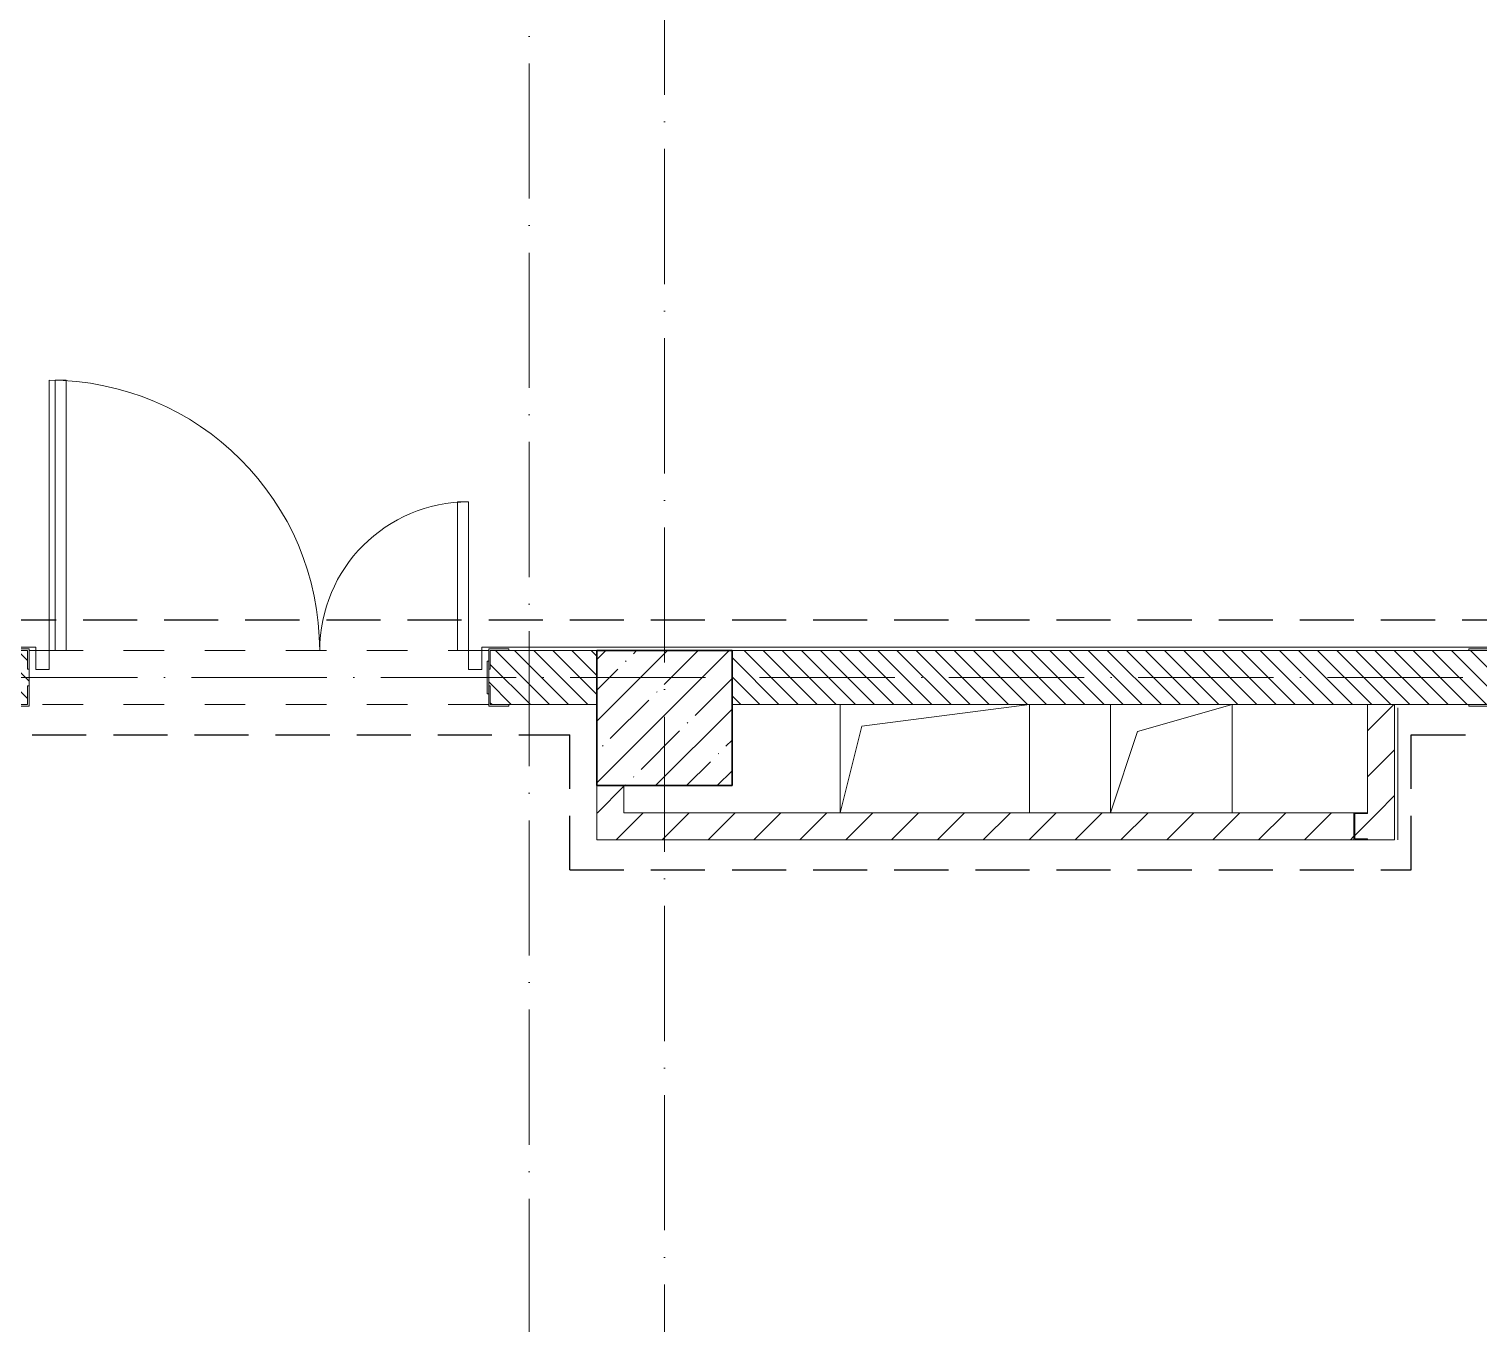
# Model space of a CAD drawing. Header units: millimetres. Extents: x -213536 to 1564669, y -45299 to 942238.
# Drawn here: x 486666 to 492028, y 507414 to 512202 of the extents above; entities that cross this region are included whole.
import ezdxf

# ---------------------------------------------------------------- set-up
doc = ezdxf.new("R2010")
doc.units = ezdxf.units.MM
for name, pattern in [('50_200_ШТРИХ_1Т_ш5_п1_п1_', [700, 500, -100, 0, -100]), ('Штрих короткий', [300, 150, -150]), ('Штриховая _2 мм - 1 мм_', [300, 200, -100])]:
    doc.linetypes.add(name, pattern=pattern)
for name, color, linetype, lineweight in [('0-1', 7, 'Continuous', 5), ('0-2', 7, 'Continuous', 9), ('3) ЖБ 4м', 3, 'Continuous', 30), ('Двери', 7, 'Continuous', 9), ('Несущие колонны', 7, 'Continuous', 9), ('Несущие колонны-1', 7, 'Continuous', 35), ('Обобщенные модели', 7, 'Continuous', 9), ('Оси-2', 7, '50_200_ШТРИХ_1Т_ш5_п1_п1_', 9), ('Перемычка-1', 7, 'Штрих короткий', 9), ('Стены-1', 7, 'Continuous', 13), ('Штриховка разреза-1', 7, 'Continuous', 9), ('Элементы узлов-2', 7, 'Continuous', 9)]:
    doc.layers.add(name, color=color, linetype=linetype, lineweight=lineweight)
doc.layers.add('СТ-1_1', color=7, linetype='Штриховая _2 мм - 1 мм_', lineweight=90, true_color=0x888888)
doc.layers.get('0-2').off()
pattern_1 = [(45, (0, 0), (-84.85281, 84.85281), [])]
pattern_2 = [(135, (0, 0), (-35.35534, -35.35534), [])]

# ---------------------------------------------------------------- blocks, each defined once
blk = doc.blocks.new('Ос 3 эт верх часть')
at = {"layer": 'Оси-2'}
for p, q in [((488516, 535177.6), (488516, 499613)), ((489016, 534861.2), (489016, 499613)), ((535374.3, 509802.4), (426847.2, 509802.4))]:
    blk.add_line(p, q, dxfattribs=at)
blk = doc.blocks.new('BSC_Колонна _Прямоугольная - 500х500-V64-АИ2_03_План отделки стен 3-го этажа _Часть 1_')
at = {"layer": 'Несущие колонны'}
h = blk.add_hatch(dxfattribs=at)
h.set_pattern_fill('FP_60', color=256, style=0, pattern_type=2)
h.set_pattern_definition([(45, (-59850, -64750), (-114.04925, 114.04925), []), (45, (-59735.95, -64750), (-114.04925, 114.04925), [201.613, -40.323, 3.353, -36.97])])
h.paths.add_polyline_path([(-250, -250), (250, -250), (250, 250), (-250, 250)], flags=0)
at = {"layer": 'Несущие колонны-1'}
for p, q in [((250, 250), (-250, 250)), ((-250, 250), (-250, -250)), ((250, -250), (250, 250)), ((-250, -250), (250, -250))]:
    blk.add_line(p, q, dxfattribs=at)
blk = doc.blocks.new('Проем_Дверь_Прямоугольный - 1700х2400h_дверные проемы-28704395-АИ2_03_План отделки стен 3-го этажа _Часть 1_')
at = {"layer": 'Перемычка-1'}
for p, q in [((850, 100), (-850, 100)), ((850, -100), (-850, -100))]:
    blk.add_line(p, q, dxfattribs=at)
blk = doc.blocks.new('Дверь_Витражная_СКБ_2Ст2 - ДВВ_ДАО_СОШ_Классы-V181-АИ2_03_План отделки стен 3-го этажа _Часть 1_')
at = {"layer": 'Двери'}
for p, q in [((-775, 1035), (-775, 35)), ((775, 585), (775, 35))]:
    blk.add_line(p, q, dxfattribs=at)
for centre, radius, start, end in [((-775, 35), 1000, 360, 90), ((775, 35), 550, 90, 180)]:
    blk.add_arc(centre, radius, start, end, dxfattribs=at)
at = {"layer": 'Элементы узлов-2'}
for p, q in [((-713, 1035), (-753, 1035)), ((-753, 1035), (-753, 35)), ((-713, 35), (-713, 1035)), ((775, 585), (735, 585)), ((735, 585), (735, 35)), ((775, 35), (775, 585)), ((-825, 35), (-825, -35)), ((-775, 35), (-825, 35)), ((-775, 35), (-825, 35)), ((-825, 35), (-825, -35)), ((-775, -35), (-775, 35)), ((-775, -35), (-775, 35)), ((-753, 35), (-713, 35)), ((735, 35), (775, 35)), ((775, -35), (775, 35)), ((775, 35), (825, 35)), ((775, 35), (775, -35)), ((825, 35), (775, 35)), ((825, 35), (825, -35)), ((825, -35), (825, 35)), ((-825, -35), (-775, -35)), ((-825, -35), (-775, -35)), ((825, -35), (775, -35)), ((775, -35), (825, -35))]:
    blk.add_line(p, q, dxfattribs=at)
blk = doc.blocks.new('154_Стойка_СКБ_Уголок - СМ-2480_200-28346303-АИ2_03_План отделки стен 3-го этажа _Часть 1_')
at = {"layer": 'Обобщенные модели'}
for p, q in [((125, 156), (125, 81)), ((200, 156), (125, 156)), ((131, 81), (131, 150)), ((131, 150), (200, 150)), ((200, 150), (200, 156)), ((125, 81), (131, 81)), ((131, 19), (125, 19)), ((125, 19), (125, -56)), ((131, -50), (131, 19)), ((200, -50), (131, -50)), ((200, -56), (200, -50)), ((125, -56), (200, -56))]:
    blk.add_line(p, q, dxfattribs=at)
blk = doc.blocks.new('Стойка_Влож_Полоса боковая - Полоса-28213942-АИ2_03_План отделки стен 3-го этажа _Часть 1_')
at = {"layer": 'Обобщенные модели'}
for p, q in [((-5, 60), (0, 60)), ((-5, -60), (-5, 60)), ((0, 31), (0, -31)), ((0, -60), (-5, -60))]:
    blk.add_line(p, q, dxfattribs=at)
blk = doc.blocks.new('Фахверк_СКБ_Уголок - 200_3960-28268576-АИ2_03_План отделки стен 3-го этажа _Часть 1_')
at = {"layer": 'Обобщенные модели'}
for p, q in [((200, 156), (125, 156)), ((125, 156), (125, 81)), ((131, 81), (131, 150)), ((131, 150), (200, 150)), ((200, 150), (200, 156)), ((125, 81), (131, 81)), ((131, 19), (125, 19)), ((125, 19), (125, -56)), ((131, -50), (131, 19)), ((200, -50), (131, -50)), ((200, -56), (200, -50)), ((125, -56), (200, -56))]:
    blk.add_line(p, q, dxfattribs=at)
blk = doc.blocks.new('AR_Отверстие прямоугольное _в плите_ - AR_Отверстие прямоугольное _в плите_-V229-АИ2_03_План отделки стен 3-го этажа _Часть 1_')
at = {"layer": 'Обобщенные модели'}
for p, q in [((-350, 200), (-350, -200)), ((-270, 120), (350, 200)), ((350, -200), (350, 200)), ((-350, -200), (-270, 120))]:
    blk.add_line(p, q, dxfattribs=at)
blk = doc.blocks.new('AR_Отверстие прямоугольное _в плите_ - AR_Отверстие прямоугольное _в плите_-30552855-АИ2_03_План отделки стен 3-го этажа _Часть 1_')
at = {"layer": 'Обобщенные модели'}
for p, q in [((-225, 200), (-225, -200)), ((-125, 100), (225, 200)), ((225, -200), (225, 200)), ((-225, -200), (-125, 100))]:
    blk.add_line(p, q, dxfattribs=at)
blk = doc.blocks.new('154_Фахверк_СКБ_Швеллер - Тип_100_3960_зеркало-36793856-АИ2_03_План отделки стен 3-го этажа _Часть 1_')
at = {"layer": 'Обобщенные модели'}
for p, q in [((175, 50), (125, 50)), ((125, 50), (125, -50)), ((128, 47), (175, 47)), ((128, -47), (128, 47)), ((175, 47), (175, 50)), ((125, -50), (175, -50)), ((175, -47), (128, -47)), ((175, -50), (175, -47))]:
    blk.add_line(p, q, dxfattribs=at)
blk = doc.blocks.new('0125-Р-ОО-Ш2-АР-о_23_10_2024_rvt-1-АИ2_03_План отделки стен 3-го этажа _Часть 1_')
at = {"layer": 'Штриховка разреза-1'}
h = blk.add_hatch(dxfattribs=at)
h.set_pattern_fill('FP_1', color=256, style=0, pattern_type=2)
h.set_pattern_definition(pattern_2)
h.paths.add_polyline_path([(59206, 64800), (59600, 64800), (59600, 65000), (59206, 65000), (59206, 64931), (59200, 64931), (59200, 64869), (59206, 64869), (59206, 64840)], flags=0)
h.paths.add_polyline_path([(57494, 64800), (57494, 64869), (57500, 64869), (57500, 64931), (57494, 64931), (57494, 65000), (57100, 65000), (57100, 64800), (57425, 64800)], flags=0)
h = blk.add_hatch(dxfattribs=at)
h.set_pattern_fill('FP_1', color=256, style=0, pattern_type=2)
h.set_pattern_definition(pattern_2)
h.paths.add_polyline_path([(62930, 64800), (64700, 64800), (64700, 64840), (64695, 64840), (64695, 64960), (64700, 64960), (64700, 65000), (64670, 65000), (64670, 64930), (62930, 64930), (62930, 65000), (62900, 65000), (62900, 64960), (62905, 64960), (62905, 64840), (62900, 64840), (62900, 64800), (62905, 64800)], flags=0)
h.paths.add_polyline_path([(65600, 64800), (65600, 65000), (64706, 65000), (64706, 64931), (64700, 64931), (64700, 64869), (64706, 64869), (64706, 64800), (65301.2, 64800)], flags=0)
h.paths.add_polyline_path([(62694, 64800), (62894, 64800), (62894, 64869), (62900, 64869), (62900, 64931), (62894, 64931), (62894, 65000), (60100, 65000), (60100, 64800)], flags=0)
h = blk.add_hatch(dxfattribs=at)
h.set_pattern_fill('FP_121', color=256, style=0, pattern_type=2)
h.set_pattern_definition(pattern_1)
h.paths.add_polyline_path([(62450, 64400), (62550, 64400), (62550, 64800), (62450, 64800)], flags=0)
h = blk.add_hatch(dxfattribs=at)
h.set_pattern_fill('FP_121', color=256, style=0, pattern_type=2)
h.set_pattern_definition(pattern_1)
h.paths.add_polyline_path([(59600, 64400), (59700, 64400), (59700, 64500), (59600, 64500)], flags=0)
h = blk.add_hatch(dxfattribs=at)
h.set_pattern_fill('FP_121', color=256, style=0, pattern_type=2)
h.set_pattern_definition(pattern_1)
h.paths.add_polyline_path([(62450, 64300), (62550, 64300), (62550, 64400), (62450, 64400), (62450, 64397), (62403, 64397), (62403, 64303), (62450, 64303)], flags=0)
h.paths.add_polyline_path([(62400, 64300), (62400, 64400), (59600, 64400), (59600, 64300), (59648.1, 64300)], flags=0)
at = {"layer": 'Стены-1'}
for p, q in [((59600, 65000), (59275, 65000)), ((62825, 65000), (60100, 65000)), ((57500, 64869), (57500, 64931)), ((59275, 64800), (59600, 64800)), ((60100, 64800), (62825, 64800)), ((62550, 64800), (62450, 64800)), ((62450, 64800), (62450, 64400)), ((62550, 64400), (62550, 64800)), ((59600, 64500), (59600, 64400)), ((59700, 64400), (59700, 64500)), ((59600, 64400), (59600, 64300)), ((62400, 64400), (59700, 64400)), ((62550, 64300), (62550, 64400)), ((59600, 64300), (62400, 64300)), ((62450, 64300), (62550, 64300))]:
    blk.add_line(p, q, dxfattribs=at)
at = {"layer": '0-2'}
for name, p in [('Дверь_Витражная_СКБ_2Ст2 - ДВВ_ДАО_СОШ_Классы-V181-АИ2_03_План отделки стен 3-го этажа _Часть 1_', (58350, 64965)), ('Проем_Дверь_Прямоугольный - 1700х2400h_дверные проемы-28704395-АИ2_03_План отделки стен 3-го этажа _Часть 1_', (58350, 64900)), ('154_Стойка_СКБ_Уголок - СМ-2480_200-28346303-АИ2_03_План отделки стен 3-го этажа _Часть 1_', (59075, 64850)), ('BSC_Колонна _Прямоугольная - 500х500-V64-АИ2_03_План отделки стен 3-го этажа _Часть 1_', (59850, 64750)), ('Стойка_Влож_Полоса боковая - Полоса-28213942-АИ2_03_План отделки стен 3-го этажа _Часть 1_', (59200, 64900)), ('AR_Отверстие прямоугольное _в плите_ - AR_Отверстие прямоугольное _в плите_-V229-АИ2_03_План отделки стен 3-го этажа _Часть 1_', (60850, 64600)), ('AR_Отверстие прямоугольное _в плите_ - AR_Отверстие прямоугольное _в плите_-30552855-АИ2_03_План отделки стен 3-го этажа _Часть 1_', (61725, 64600)), ('154_Фахверк_СКБ_Швеллер - Тип_100_3960_зеркало-36793856-АИ2_03_План отделки стен 3-го этажа _Часть 1_', (62275, 64350))]:
    blk.add_blockref(name, p, dxfattribs=at)
at = {"layer": '0-2', "rotation": 180}
for name, p in [('Фахверк_СКБ_Уголок - 200_3960-28268576-АИ2_03_План отделки стен 3-го этажа _Часть 1_', (57625, 64950)), ('154_Стойка_СКБ_Уголок - СМ-2480_200-28346303-АИ2_03_План отделки стен 3-го этажа _Часть 1_', (63025, 64950))]:
    blk.add_blockref(name, p, dxfattribs=at)
blk = doc.blocks.new('3этВверх')
at = {"layer": 'СТ-1_1', "lineweight": 25}
for p, q in [((498466, 510014.4), (455328, 510014.4)), ((486378, 509590.4), (488666, 509590.4)), ((488666, 509090.4), (488666, 509590.4)), ((491778, 509090.4), (491778, 509590.4)), ((491778, 509590.4), (494654, 509590.4)), ((488666, 509090.4), (491778, 509090.4))]:
    blk.add_line(p, q, dxfattribs=at)
at = {"layer": 'Стены-1'}
for p, q in [((486691, 509914.4), (485666, 509914.4)), ((486666, 509902.4), (486691, 509902.4)), ((486691, 509902.4), (486691, 509914.4)), ((495836, 509914.4), (488341, 509914.4)), ((488341, 509914.4), (488341, 509902.4)), ((488341, 509902.4), (488366, 509902.4)), ((488441, 509902.4), (488766, 509902.4)), ((489266, 509902.4), (491991, 509902.4)), ((491728, 509702.4), (491716, 509702.4)), ((491716, 509702.4), (491716, 509202.4)), ((491728, 509202.4), (491728, 509690.4))]:
    blk.add_line(p, q, dxfattribs=at)
at = {"layer": '0-1'}
blk.add_blockref('0125-Р-ОО-Ш2-АР-о_23_10_2024_rvt-1-АИ2_03_План отделки стен 3-го этажа _Часть 1_', (429166, 444902.4), dxfattribs=at)

msp = doc.modelspace()

# ---------------------------------------------------------------- block references
at = {"color": 5, "lineweight": 30}
msp.add_blockref('Ос 3 эт верх часть', (0, 0), dxfattribs=at)
at = {"layer": '3) ЖБ 4м'}
msp.add_blockref('3этВверх', (0, 0), dxfattribs=at)

doc.saveas('drawing.dxf')
